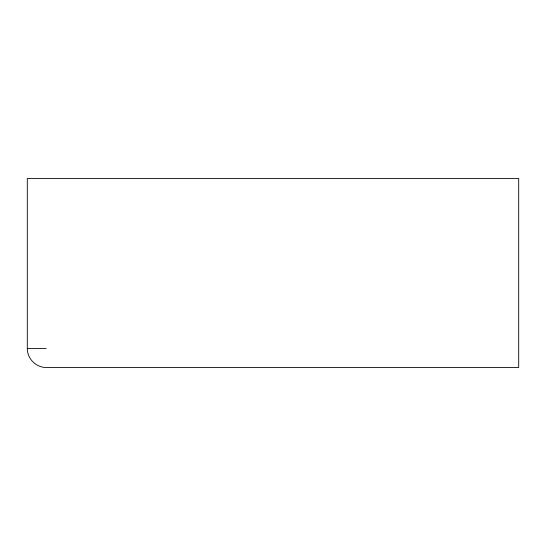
<?xml version="1.0" encoding="UTF-8"?>
<svg xmlns="http://www.w3.org/2000/svg" width="546" height="546" viewBox="0 0 546 546"><rect width="100%" height="100%" fill="white"/><g stroke="black" fill="none" stroke-linecap="round" stroke-linejoin="round"><path stroke-width="0.82" d="M27.3 348.601C27.239 358.715 36.084 367.56 46.198 367.499L518.7 367.499L518.7 178.501L27.3 178.501L27.3 348.601L46.198 348.601"/></g></svg>
